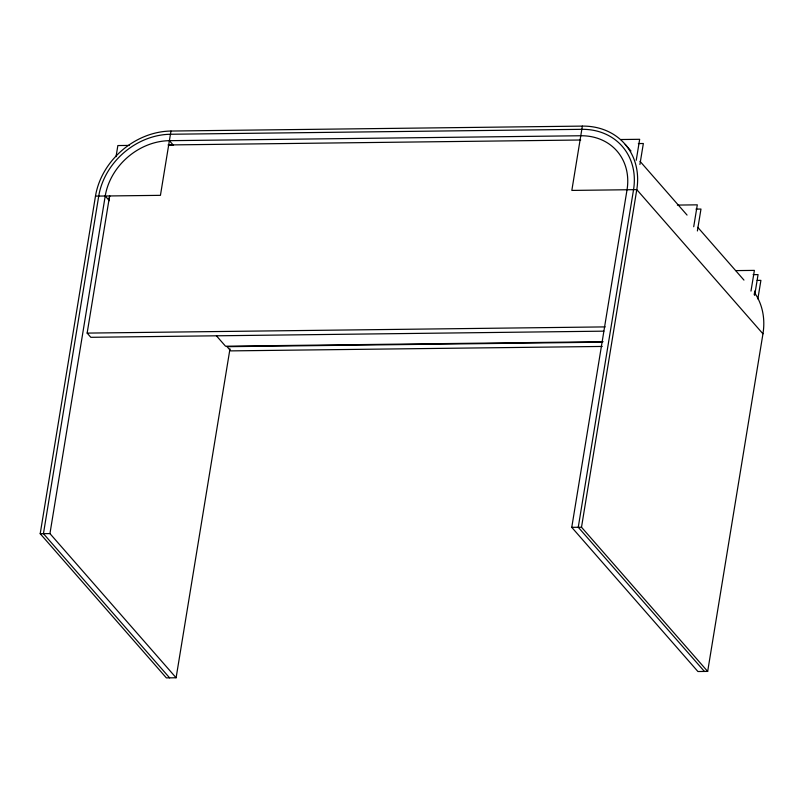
<?xml version="1.0" encoding="UTF-8"?>
<svg xmlns="http://www.w3.org/2000/svg" width="804" height="804" viewBox="0 0 804 804"><rect width="100%" height="100%" fill="white"/><g stroke="black" fill="none" stroke-linecap="round" stroke-linejoin="round"><path stroke-width="1.21" d="M176.106 677.772L166.368 677.893L40.2 533.705L95.485 196.116A70.481 59.154 -41.2 0 1 170.971 131.042L582.357 126.107A70.481 59.154 -41.2 0 1 636.788 189.633L762.956 333.821L707.671 671.41L697.922 671.521L571.765 527.344L627.04 189.754A59.908 50.28 -41.2 0 0 580.779 135.755L169.393 140.68A59.908 50.28 -41.2 0 0 105.223 196.005L49.948 533.585L176.106 677.772L229.974 348.846M603.864 331.158L90.822 337.308L87.144 333.097L109.575 196.136M116.037 156.659L117.856 145.554L129.142 145.413M170.971 131.042L160.438 195.342L95.485 196.116M582.357 126.107L571.835 190.417L636.788 189.633L581.503 527.223L707.671 671.41M636.235 160.277L639.672 139.303L620.859 139.524M639.914 164.478L643.351 143.504L638.336 143.564M693.711 226.748L697.299 204.839L677.39 205.08M697.39 230.959L700.977 209.05L696.003 209.1M750.986 291.078L754.383 270.385L735.841 270.606M754.182 294.706L754.795 290.998M754.675 295.289L758.061 274.596L753.117 274.646M757.86 298.907L760.906 280.365L757.137 280.405M168.026 144.951L580.719 140.007M87.144 333.097L605.201 326.896M603.101 341.69L225.532 346.212L216.457 335.841M602.347 342.192L227.04 346.685L230.718 350.886L602.256 346.444M40.2 533.705L49.948 533.585M571.765 527.344L581.503 527.223M625.21 144.398L630.979 150.991M640.054 161.353L687.058 215.07M697.771 227.321L743.951 280.093M704.425 671.44L578.257 527.263L633.542 189.674A66.953 56.19 -41.2 0 0 581.835 129.323L170.438 134.258A66.953 56.19 -41.2 0 0 98.731 196.075L43.446 533.665L169.614 677.852M169.393 140.68L173.513 145.393M105.223 196.005L109.344 200.719M108.902 200.206A59.908 50.28 -41.2 0 1 109.776 195.915M168.709 145.112A59.908 50.28 -41.2 0 1 173.071 144.891M754.755 293.008A70.481 59.154 -41.2 0 1 762.956 333.821"/></g></svg>
